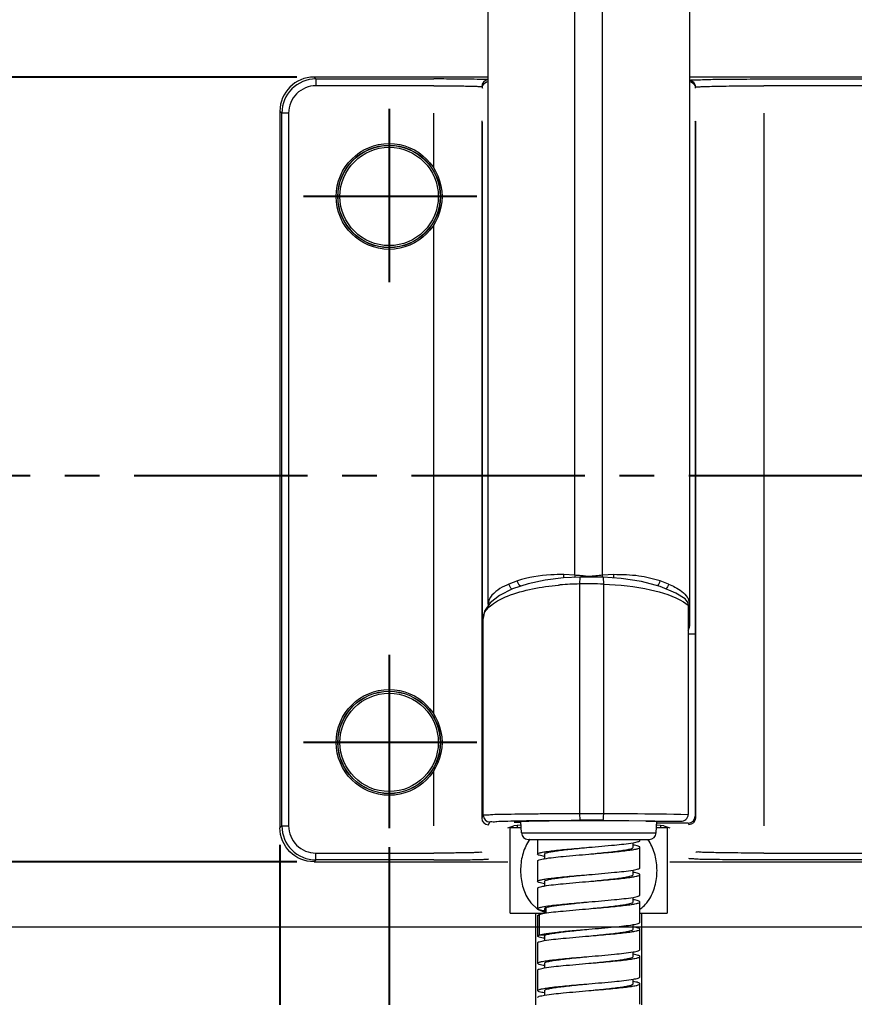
# Model space of a CAD drawing. Header units: millimetres. Extents: x 3895 to 4697, y -1269 to -217.
# Drawn here: x 4124.71 to 4155.29, y -867.34 to -831.51 of the extents above; entities that cross this region are included whole.
import ezdxf

# ---------------------------------------------------------------- set-up
doc = ezdxf.new("R2010")
doc.units = ezdxf.units.MM
doc.header["$LTSCALE"] = 0.1
doc.linetypes.add('CENTERX2', pattern=[101.6, 63.5, -12.7, 12.7, -12.7])
doc.layers.get('0').update_dxf_attribs({"lineweight": 15})
doc.layers.add('CENTER', color=1, linetype='CENTERX2')
doc.layers.add('DIM', color=3, linetype='Continuous', lineweight=13)
doc.styles.get("Standard").update_dxf_attribs({"font": 'arial.ttf'})
doc.dimstyles.new('ISO-25', dxfattribs={"dimtxt": 2.5, "dimasz": 2.5, "dimexe": 1.25, "dimexo": 0.625, "dimtad": 1, "dimlfac": 5, "dimtxsty": 'Standard', "dimcen": 2.5, "dimadec": 0, "dimazin": 0, "dimtfac": 1, "dimtmove": 0, "dimatfit": 3, "dimfxl": 1, "dimarcsym": 0})

# ---------------------------------------------------------------- blocks, each defined once
blk = doc.blocks.new('*D107')
at = {"layer": 'Defpoints', "color": 0, "transparency": 16777216}
for p in [(4112.391, -833.619), (4135.497, -833.619), (4135.497, -862.369)]:
    blk.add_point(p, dxfattribs=at)
at = {"layer": 'DIM', "color": 0, "lineweight": -2, "transparency": 16777216}
for p, q in [((4134.872, -833.619), (4111.141, -833.619)), ((4112.391, -858.369), (4112.391, -837.619)), ((4134.872, -862.369), (4111.141, -862.369))]:
    blk.add_line(p, q, dxfattribs=at)
at = {"layer": 'DIM', "color": 0, "transparency": 16777216}
for points in [[(4111.724, -837.619), (4113.058, -837.619), (4112.391, -833.619)], [(4111.724, -858.369), (4113.058, -858.369), (4112.391, -862.369)]]:
    blk.add_solid(points, dxfattribs=at)
at = {"layer": 'DIM', "color": 0, "transparency": 16777216, "insert": (4109.724, -846.999), "char_height": 4, "attachment_point": 5, "rotation": 90}
blk.add_mtext('115', dxfattribs=at)
blk = doc.blocks.new('*D108')
at = {"layer": 'Defpoints', "color": 0, "transparency": 16777216}
for p in [(4134.248, -861.119), (4207.248, -861.119), (4207.248, -942.819)]:
    blk.add_point(p, dxfattribs=at)
at = {"layer": 'DIM', "color": 0, "lineweight": -2, "transparency": 16777216}
for p, q in [((4134.248, -861.744), (4134.248, -944.069)), ((4207.248, -861.744), (4207.248, -944.069)), ((4138.248, -942.819), (4203.248, -942.819))]:
    blk.add_line(p, q, dxfattribs=at)
at = {"layer": 'DIM', "color": 0, "transparency": 16777216}
for points in [[(4138.248, -942.153), (4138.248, -943.486), (4134.248, -942.819)], [(4203.248, -942.153), (4203.248, -943.486), (4207.248, -942.819)]]:
    blk.add_solid(points, dxfattribs=at)
at = {"layer": 'DIM', "color": 0, "transparency": 16777216, "insert": (4170.707, -940.152), "char_height": 4, "attachment_point": 5}
blk.add_mtext('292', dxfattribs=at)
blk = doc.blocks.new('*D109')
at = {"layer": 'Defpoints', "color": 0, "transparency": 16777216}
for p in [(4138.248, -861.208), (4203.248, -861.208), (4203.248, -932.301)]:
    blk.add_point(p, dxfattribs=at)
at = {"layer": 'DIM', "color": 0, "lineweight": -2, "transparency": 16777216}
for p, q in [((4138.248, -861.833), (4138.248, -933.551)), ((4203.248, -861.833), (4203.248, -933.551)), ((4142.248, -932.301), (4199.248, -932.301))]:
    blk.add_line(p, q, dxfattribs=at)
at = {"layer": 'DIM', "color": 0, "transparency": 16777216}
for points in [[(4142.248, -931.634), (4142.248, -932.968), (4138.248, -932.301)], [(4199.248, -931.634), (4199.248, -932.968), (4203.248, -932.301)]]:
    blk.add_solid(points, dxfattribs=at)
at = {"layer": 'DIM', "color": 0, "transparency": 16777216, "insert": (4171.177, -929.634), "char_height": 4, "attachment_point": 5}
blk.add_mtext('260', dxfattribs=at)

msp = doc.modelspace()

# ---------------------------------------------------------------- linework, layer by layer
at = {"color": 7, "linetype": 'Continuous'}
for p, q in [((4141.8726, -852.9301), (4141.8726, -827.6856)), ((4145.0514, -851.8699), (4145.0514, -827.6856)), ((4146.0679, -851.8699), (4146.0679, -827.6856)), ((4149.2476, -827.6856), (4149.2478, -853.4199)), ((4141.8729, -833.619), (4135.4973, -833.619)), ((4135.5672, -833.6889), (4135.4974, -833.619)), ((4205.9977, -833.619), (4149.2478, -833.619)), ((4135.5672, -833.6889), (4135.5672, -833.9389)), ((4135.5672, -833.6889), (4139.8879, -833.6889)), ((4139.8877, -833.9388), (4135.5673, -833.9389)), ((4141.6377, -833.9734), (4141.6635, -834.0252)), ((4151.9756, -833.6889), (4205.9279, -833.6889)), ((4205.9279, -833.9389), (4151.976, -833.9388)), ((4134.2475, -834.8688), (4134.2475, -861.1191)), ((4134.2476, -834.8688), (4134.3175, -834.9387)), ((4134.3174, -861.0493), (4134.3174, -834.9387)), ((4134.5674, -834.9387), (4134.3175, -834.9387)), ((4134.5674, -834.9387), (4134.5674, -861.0493)), ((4139.8877, -836.9626), (4139.8877, -834.9389)), ((4151.9758, -834.9389), (4151.9758, -861.0491)), ((4141.6377, -835.2234), (4141.6377, -860.7645)), ((4141.6635, -854.5709), (4141.6635, -835.2752)), ((4149.4565, -835.2752), (4149.4759, -835.2364)), ((4149.4565, -835.2752), (4149.4565, -854.304)), ((4149.4759, -860.7515), (4149.4759, -835.2364)), ((4139.8877, -856.9626), (4139.8877, -839.0253)), ((4145.0514, -851.8699), (4144.6434, -851.8485)), ((4144.6466, -851.9702), (4144.6462, -851.8564)), ((4146.4759, -851.8485), (4146.0679, -851.8699)), ((4146.4726, -851.9721), (4146.4731, -851.8564)), ((4142.9456, -852.0778), (4142.6371, -852.1922)), ((4145.2271, -851.9393), (4145.2177, -852.1892)), ((4145.2177, -852.1892), (4145.2177, -860.5985)), ((4146.0813, -851.9445), (4146.096, -852.1944)), ((4146.0961, -852.1944), (4146.0961, -860.5988)), ((4148.4825, -852.1922), (4148.1739, -852.0778)), ((4149.0341, -852.8493), (4149.2022, -852.9672)), ((4149.1962, -852.7273), (4149.2476, -852.9302)), ((4149.2022, -852.9672), (4149.2022, -860.6359)), ((4149.2476, -852.9302), (4149.229, -853.019)), ((4141.6979, -853.3798), (4141.7186, -853.3045)), ((4141.6635, -854.5709), (4141.6905, -853.4428)), ((4141.6904, -853.4498), (4141.6905, -853.4438)), ((4141.6904, -860.659), (4141.6904, -853.4498)), ((4149.2335, -853.5486), (4149.203, -853.6212)), ((4149.2144, -853.5632), (4149.2455, -853.4556)), ((4149.2477, -853.4557), (4149.2335, -853.5486)), ((4149.2478, -853.4199), (4149.2479, -853.7408)), ((4149.45, -854.0307), (4149.2022, -854.0307)), ((4149.2062, -853.8706), (4149.2479, -853.7411)), ((4149.45, -854.0307), (4149.45, -860.6997)), ((4141.6635, -854.5709), (4141.6636, -854.564)), ((4139.8877, -861.0491), (4139.8877, -859.0254)), ((4141.6904, -860.659), (4141.6377, -860.7645)), ((4145.2177, -860.5985), (4146.0961, -860.5988)), ((4145.2177, -860.5985), (4145.2325, -860.8485)), ((4147.6436, -860.8842), (4145.56, -860.8674)), ((4146.0729, -860.8488), (4148.9311, -860.8842)), ((4149.4759, -860.7515), (4149.45, -860.6997)), ((4134.3175, -861.0493), (4134.2476, -861.1192)), ((4134.3175, -861.0493), (4134.5674, -861.0493)), ((4141.8877, -861.0145), (4141.9404, -860.909)), ((4142.5966, -861.119), (4142.8138, -861.0466)), ((4142.685, -864.244), (4142.685, -861.119)), ((4143.0819, -861.119), (4142.685, -861.119)), ((4143.0606, -861.0291), (4142.8138, -861.0466)), ((4142.8273, -860.9152), (4143.064, -860.9345)), ((4142.8378, -860.9109), (4142.8277, -860.9152)), ((4142.935, -861.035), (4142.935, -861.119)), ((4143.0919, -861.3103), (4143.0702, -860.8961)), ((4147.6436, -860.8842), (4148.9311, -860.8842)), ((4148.0282, -861.3103), (4148.0505, -860.8842)), ((4148.435, -861.119), (4148.0382, -861.119)), ((4149.2, -860.9497), (4148.0471, -860.9497)), ((4148.3063, -861.0466), (4148.0591, -861.0291)), ((4148.185, -861.0351), (4148.185, -861.119)), ((4148.3063, -861.0466), (4148.5234, -861.119)), ((4148.435, -861.119), (4148.435, -864.244)), ((4149.2, -860.9497), (4149.2259, -861.0015)), ((4143.0919, -861.3103), (4148.0282, -861.3103)), ((4143.3416, -861.5472), (4147.7785, -861.5472)), ((4143.6851, -861.5472), (4143.6851, -862.0875)), ((4147.435, -861.5876), (4147.435, -861.5472)), ((4147.185, -861.8375), (4147.185, -861.6697)), ((4147.4349, -862.5875), (4147.4349, -861.8375)), ((4135.5673, -862.2991), (4135.4974, -862.369)), ((4135.5673, -862.0491), (4139.8877, -862.0491)), ((4135.5673, -862.2991), (4135.5673, -862.0491)), ((4139.8879, -862.2991), (4135.5673, -862.2991)), ((4143.9351, -862.0876), (4143.9351, -862.2555)), ((4205.9278, -862.2991), (4151.9756, -862.2991)), ((4151.976, -862.0491), (4205.9278, -862.0491)), ((4135.4973, -862.369), (4142.5966, -862.369)), ((4143.6851, -862.3376), (4143.6851, -863.0876)), ((4148.5234, -862.369), (4205.9977, -862.369)), ((4147.185, -862.8376), (4147.185, -862.6701)), ((4147.435, -863.5876), (4147.435, -862.8376)), ((4143.685, -863.3375), (4143.685, -864.0875)), ((4143.935, -863.0875), (4143.935, -863.2556)), ((4143.3266, -863.7096), (4143.437, -863.8697)), ((4147.185, -863.8375), (4147.185, -863.6707)), ((4147.6831, -863.8697), (4147.7935, -863.7096)), ((4143.437, -863.8697), (4143.6774, -864.0976)), ((4143.9351, -864.0876), (4143.9871, -864.0472)), ((4143.9351, -864.0876), (4143.9351, -864.2556)), ((4143.9871, -864.0472), (4143.9871, -864.2468)), ((4147.435, -864.5875), (4147.435, -863.8375)), ((4142.685, -864.244), (4143.9351, -864.244)), ((4143.6225, -868.369), (4143.6225, -864.244)), ((4143.6851, -864.3376), (4143.7451, -864.2972)), ((4143.6851, -864.3376), (4143.6851, -865.0876)), ((4143.7111, -864.1198), (4143.9349, -864.2189)), ((4143.7451, -864.2972), (4143.9283, -864.2556)), ((4143.7451, -864.2972), (4143.7451, -865.0472)), ((4147.435, -864.244), (4148.435, -864.244)), ((4147.4975, -868.369), (4147.4975, -864.244)), ((4147.185, -864.8375), (4147.185, -864.6701)), ((4143.685, -865.0876), (4143.7451, -865.0472)), ((4143.7451, -865.0472), (4143.9916, -865.0472)), ((4143.9351, -865.0875), (4143.9351, -865.2554)), ((4147.435, -865.5875), (4147.435, -864.8375)), ((4143.6851, -865.3375), (4143.6851, -866.0875)), ((4147.1849, -865.8376), (4147.1849, -865.6698)), ((4147.4349, -866.5876), (4147.4349, -865.8376)), ((4143.9351, -866.0876), (4143.9351, -866.2551)), ((4143.6851, -866.3376), (4143.6851, -867.0876)), ((4147.185, -866.8376), (4147.185, -866.6696)), ((4147.435, -867.5876), (4147.435, -866.8376)), ((4143.9351, -867.0875), (4143.9351, -867.2547))]:
    msp.add_line(p, q, dxfattribs=at)
for points in [[(4145.2271, -851.9393), (4144.6372, -851.9701), (4143.9644, -852.0524), (4143.336, -852.1841), (4142.7642, -852.3692), (4142.2848, -852.6069), (4141.9428, -852.8813), (4141.744, -853.1862), (4141.6905, -853.4429)], [(4149.0855, -852.7368), (4148.7501, -852.5209), (4148.1693, -852.2791), (4147.4911, -852.103), (4146.7494, -851.9907), (4146.0813, -851.9445)], [(4149.2022, -853.8814), (4149.2177, -853.8613), (4149.2459, -853.7724), (4149.2479, -853.7411)]]:
    msp.add_lwpolyline(points, dxfattribs=at)
for centre, radius in [((4138.2475, -837.994), 1.9375), ((4138.2475, -837.994), 1.8767), ((4138.2475, -837.994), 1.8719), ((4138.2475, -837.994), 1.8007), ((4138.2475, -857.994), 1.9375), ((4138.2475, -857.994), 1.8767), ((4138.2475, -857.994), 1.8719), ((4138.2475, -857.994), 1.8007)]:
    msp.add_circle(centre, radius, dxfattribs=at)
for centre, radius, start, end in [((4135.5673, -834.9387), 1.2498, 90.00132, 179.99868), ((4135.5672, -834.9386), 0.9997, 89.99352, 180.00627), ((4141.8877, -833.9735), 0.25, 93.43151, 179.98649), ((4142.2934, -883.3504), 31.6011, 84.68043, 84.99318), ((4146.9475, -851.7967), 1.8975, 182.21054, 184.68629), ((4142.9734, -876.164), 24.3826, 84.30468, 84.70578), ((4143.4608, -871.1971), 19.3919, 83.78662, 84.28145), ((4148.1477, -875.9692), 24.1889, 94.93251, 96.14212), ((4143.9704, -851.7858), 2.0991, 355.46651, 356.9471), ((4143.5624, -851.7627), 2.5078, 356.91577, 357.54968), ((4145.3835, -862.2701), 10.0812, 94.94283, 95.3059), ((4145.4289, -862.8512), 10.664, 91.13499, 94.91714), ((4145.5601, -868.7004), 16.5147, 88.14016, 91.18797), ((4145.5601, -867.3004), 15.3647, 88.0559, 91.24178), ((4147.1756, -880.2535), 28.3807, 93.59996, 93.91922), ((4146.4147, -868.0881), 16.1915, 93.02701, 93.61567), ((4147.613, -871.9035), 20.0895, 95.86638, 96.3426), ((4144.5259, -871.662), 19.7699, 86.00599, 87.00282), ((4144.627, -862.0345), 10.1582, 83.72724, 84.73223), ((4142.0938, -852.93), 0.2212, 180.07341, 191.78259), ((4148.6879, -852.9897), 0.572, 27.30123, 32.89739), ((4149.0183, -852.9273), 0.2298, 324.76131, 336.50133), ((4142.1303, -853.4613), 0.44, 169.32882, 178.49986), ((4148.8618, -853.3993), 0.3888, 331.3575, 335.07239), ((4148.9478, -853.4195), 0.2999, 353.0817, 359.9275), ((4141.8877, -860.7644), 0.25, 180.01403, 269.99249), ((4141.9404, -860.6589), 0.25, 180.01403, 269.99249), ((4145.5413, -1006.3001), 145.4327, 89.992601, 90.39102), ((4145.56, -1176.1447), 315.2963, 89.906786, 90.059551), ((4149.2259, -860.7515), 0.25, 270.00751, 359.98595), ((4135.5673, -861.0492), 1.2498, 180.00132, 269.99868), ((4135.5672, -861.0494), 0.9997, 179.99299, 270.00566), ((4143.3415, -861.2972), 0.25, 183, 269.99998), ((4144.5448, -862.3732), 1.4148, 144.25984, 144.56091), ((4146.5752, -862.3732), 1.4148, 35.43991, 35.73801), ((4147.7785, -861.2972), 0.25, 270.00002, 357), ((4144.2115, -863.323), 0.941, 235.4796, 237.87274)]:
    msp.add_arc(centre, radius, start, end, dxfattribs=at)
for centre, major_axis, ratio, start_param, end_param in [((4135.4977, -834.8692), (0.8842, -0.8842), 0.9996955, 2.3563342, 3.9268511), ((4149.2, -860.6996), (0.1118, -0.2237), 0.9998096, -0.463541, 1.107103)]:
    msp.add_ellipse(centre, major_axis=major_axis, ratio=ratio, start_param=start_param, end_param=end_param, dxfattribs=at)
at = {"color": 7, "linetype": 'Continuous', "extrusion": (0, 0, -1)}
msp.add_ellipse((4135.4977, -861.1188), major_axis=(0.8842, 0.8842), ratio=0.9996955, start_param=2.3563311, end_param=3.9268542, dxfattribs=at)
at = {"color": 7, "linetype": 'Continuous'}
for points, knots in [([(4139.8877, -833.9388), (4140.1098, -833.9388), (4140.5197, -833.9413), (4141.0058, -833.9441), (4141.3169, -833.9556), (4141.4852, -833.9533), (4141.571, -833.9733), (4141.6327, -833.9622), (4141.6377, -833.9734)], [0, 0, 0, 0, 0.3805192, 0.7036916, 0.8280553, 0.9209723, 0.9789603, 1, 1, 1, 1]), ([(4141.8839, -833.7216), (4141.8241, -833.7049), (4141.6111, -833.715), (4141.1946, -833.6912), (4140.5896, -833.6923), (4140.1335, -833.6889), (4139.8879, -833.6889)], [0, 0, 0, 0, 0.0933283, 0.3139717, 0.6310129, 1, 1, 1, 1]), ([(4141.6635, -834.0252), (4141.6635, -833.9934), (4141.6835, -833.8791), (4141.7913, -833.79), (4141.8721, -833.7759)], [0, 0, 0, 0, 0.2795739, 1, 1, 1, 1]), ([(4149.2336, -833.7333), (4149.3197, -833.7133), (4149.6141, -833.7211), (4150.1904, -833.6938), (4151.0176, -833.6928), (4151.6407, -833.6889), (4151.9756, -833.6889)], [0, 0, 0, 0, 0.0966727, 0.3180823, 0.6337115, 1, 1, 1, 1]), ([(4149.2486, -833.7759), (4149.3292, -833.7903), (4149.4367, -833.8793), (4149.4565, -833.9934), (4149.4565, -834.0252)], [0, 0, 0, 0, 0.7205233, 1, 1, 1, 1]), ([(4149.4759, -833.9864), (4149.4832, -833.9705), (4149.5709, -833.9868), (4149.6939, -833.9584), (4149.9342, -833.9622), (4150.2368, -833.9507), (4150.6116, -833.9467), (4151.1976, -833.9401), (4151.6587, -833.9388), (4151.976, -833.9388)], [0, 0, 0, 0, 0.0210054, 0.0789827, 0.1719093, 0.296279, 0.4473908, 0.6194819, 1, 1, 1, 1]), ([(4144.6434, -851.8485), (4144.4862, -851.8448), (4143.9139, -851.8536), (4143.3398, -851.947), (4142.9456, -852.0778)], [0, 0, 0, 0, 0.2746845, 1, 1, 1, 1]), ([(4148.1739, -852.0778), (4147.9192, -851.9995), (4147.3587, -851.8632), (4146.7826, -851.8494), (4146.4759, -851.8485)], [0, 0, 0, 0, 0.4649398, 1, 1, 1, 1]), ([(4141.7186, -853.3045), (4141.7706, -853.1618), (4142.0449, -852.8777), (4142.9545, -852.4393), (4143.8174, -852.291), (4144.4512, -852.2321)], [0, 0, 0, 0, 0.1505804, 0.3687048, 1, 1, 1, 1]), ([(4142.6371, -852.1922), (4142.524, -852.241), (4142.2094, -852.389), (4141.8726, -852.6909), (4141.8726, -852.9301)], [0, 0, 0, 0, 0.3400823, 1, 1, 1, 1]), ([(4146.0961, -852.1944), (4146.6753, -852.2128), (4147.6795, -852.3229), (4148.6679, -852.6229), (4149.0341, -852.8493)], [0, 0, 0, 0, 0.5737357, 1, 1, 1, 1]), ([(4148.4825, -852.1922), (4148.562, -852.2267), (4148.8143, -852.3472), (4149.0623, -852.5148), (4149.1682, -852.679)], [0, 0, 0, 0, 0.3071881, 1, 1, 1, 1]), ([(4141.6904, -860.659), (4141.7019, -860.6375), (4141.8212, -860.6621), (4141.9949, -860.623), (4142.3288, -860.6299), (4142.7525, -860.6146), (4143.2786, -860.6098), (4144.1095, -860.601), (4144.765, -860.599), (4145.2177, -860.5985)], [0, 0, 0, 0, 0.0206705, 0.0778345, 0.1696132, 0.2928006, 0.4430829, 0.6151541, 1, 1, 1, 1]), ([(4141.9404, -860.909), (4141.9505, -860.8886), (4142.0631, -860.9106), (4142.2241, -860.8739), (4142.5363, -860.8794), (4142.9315, -860.8647), (4143.4226, -860.8597), (4144.198, -860.851), (4144.8098, -860.849), (4145.2323, -860.8485)], [0, 0, 0, 0, 0.0206991, 0.0778669, 0.169645, 0.2928284, 0.4431032, 0.6151643, 1, 1, 1, 1]), ([(4144.5488, -860.8708), (4144.1545, -860.8735), (4143.6393, -860.8739), (4143.0705, -860.8978), (4142.893, -860.9), (4142.8378, -860.9109)], [0, 0, 0, 0, 0.6910527, 0.9014337, 1, 1, 1, 1]), ([(4146.0961, -860.5988), (4146.096, -860.6572), (4146.0776, -860.7192), (4146.0979, -860.8441), (4146.0728, -860.8488)], [0, 0, 0, 0, 0.6961783, 1, 1, 1, 1]), ([(4146.0961, -860.5988), (4146.4233, -860.5993), (4147.4587, -860.6046), (4148.4945, -860.6086), (4149.2022, -860.6359)], [0, 0, 0, 0, 0.3160557, 1, 1, 1, 1]), ([(4148.9311, -860.8842), (4148.9977, -860.8842), (4149.1367, -860.8388), (4149.2022, -860.7019), (4149.2022, -860.6359)], [0, 0, 0, 0, 0.5021626, 1, 1, 1, 1]), ([(4143.3921, -861.5528), (4143.2847, -861.7038), (4143.1253, -862.0527), (4143.039, -862.6184), (4143.0942, -863.1895), (4143.2309, -863.5491), (4143.3266, -863.7096)], [0, 0, 0, 0, 0.2459059, 0.49864, 0.7520118, 1, 1, 1, 1]), ([(4147.1907, -861.6697), (4147.252, -861.6592), (4147.3322, -861.643), (4147.4118, -861.6159), (4147.4351, -861.5962), (4147.4351, -861.5876)], [0, 0, 0, 0, 0.7089061, 0.901965, 1, 1, 1, 1]), ([(4147.7935, -863.7096), (4147.8892, -863.5491), (4148.0259, -863.1895), (4148.0811, -862.6184), (4147.9948, -862.0527), (4147.8354, -861.7038), (4147.7279, -861.5528)], [0, 0, 0, 0, 0.2479892, 0.5013603, 0.7540936, 1, 1, 1, 1]), ([(4143.685, -862.0875), (4143.6851, -862.0715), (4143.7477, -862.0436), (4143.8445, -862.02), (4144.0225, -861.9889), (4144.2505, -861.9598), (4144.532, -861.9292), (4144.9734, -861.8873), (4145.3209, -861.8579), (4145.56, -861.8376)], [0, 0, 0, 0, 0.0251419, 0.0836428, 0.1762429, 0.2999453, 0.450213, 0.6214114, 1, 1, 1, 1]), ([(4143.9351, -862.0876), (4143.9351, -862.0729), (4143.9867, -862.0435), (4144.0735, -862.0204), (4144.2266, -861.9889), (4144.4248, -861.9599), (4144.6686, -861.9293), (4145.0514, -861.8873), (4145.3527, -861.8579), (4145.56, -861.8376)], [0, 0, 0, 0, 0.0266543, 0.0855861, 0.1782192, 0.3017381, 0.4516799, 0.6224396, 1, 1, 1, 1]), ([(4145.56, -861.8376), (4145.8746, -861.8108), (4146.4188, -861.7634), (4146.9632, -861.7088), (4147.1907, -861.6697)], [0, 0, 0, 0, 0.5777356, 1, 1, 1, 1]), ([(4145.56, -862.0876), (4145.7674, -862.0672), (4146.0687, -862.0378), (4146.4515, -861.9959), (4146.6953, -861.9652), (4146.8935, -861.9362), (4147.0466, -861.9048), (4147.1334, -861.8816), (4147.1851, -861.8522), (4147.185, -861.8375)], [0, 0, 0, 0, 0.3775575, 0.5483136, 0.6982544, 0.8217682, 0.9144054, 0.9733392, 1, 1, 1, 1]), ([(4145.56, -862.0876), (4145.7993, -862.0672), (4146.1469, -862.0378), (4146.5885, -861.9959), (4146.87, -861.9652), (4147.0979, -861.9362), (4147.2759, -861.905), (4147.3726, -861.8816), (4147.435, -861.8534), (4147.4349, -861.8375)], [0, 0, 0, 0, 0.3787327, 0.5499812, 0.7002694, 0.8239795, 0.9165158, 0.9749784, 1, 1, 1, 1]), ([(4147.4349, -861.8375), (4147.4349, -861.8289), (4147.4118, -861.8092), (4147.3319, -861.7821), (4147.2517, -861.7659), (4147.1903, -861.7553)], [0, 0, 0, 0, 0.0978236, 0.2909464, 1, 1, 1, 1]), ([(4141.6377, -862.0145), (4141.6327, -862.0257), (4141.571, -862.0146), (4141.4852, -862.0346), (4141.3169, -862.0323), (4141.0058, -862.0439), (4140.5197, -862.0467), (4140.1098, -862.0491), (4139.8877, -862.0491)], [0, 0, 0, 0, 0.0210397, 0.0790277, 0.1719446, 0.2963083, 0.6194807, 1, 1, 1, 1]), ([(4139.8879, -862.2991), (4140.1417, -862.2991), (4140.5105, -862.2982), (4140.9793, -862.2933), (4141.279, -862.2906), (4141.5212, -862.2818), (4141.713, -862.2856), (4141.8122, -862.263), (4141.8813, -862.2769), (4141.8877, -862.2645)], [0, 0, 0, 0, 0.3805777, 0.5526588, 0.7037896, 0.8281652, 0.9210836, 0.9790449, 1, 1, 1, 1]), ([(4143.9306, -862.1699), (4143.8689, -862.1593), (4143.7884, -862.1431), (4143.7083, -862.1159), (4143.685, -862.0961), (4143.685, -862.0875)], [0, 0, 0, 0, 0.7094636, 0.9023256, 1, 1, 1, 1]), ([(4143.6851, -862.3376), (4143.6851, -862.329), (4143.7081, -862.3092), (4143.7878, -862.2822), (4143.8678, -862.266), (4143.9291, -862.2554)], [0, 0, 0, 0, 0.0977299, 0.2906359, 1, 1, 1, 1]), ([(4143.9291, -862.2554), (4144.1566, -862.2163), (4144.7011, -862.1618), (4145.2454, -862.1143), (4145.56, -862.0876)], [0, 0, 0, 0, 0.4222158, 1, 1, 1, 1]), ([(4151.9756, -862.2991), (4151.6266, -862.2991), (4151.1196, -862.2978), (4150.4749, -862.2912), (4150.0628, -862.2874), (4149.7297, -862.2753), (4149.4662, -862.2805), (4149.3296, -862.2495), (4149.2347, -862.2686), (4149.2259, -862.2515)], [0, 0, 0, 0, 0.3805601, 0.5526682, 0.7037948, 0.828172, 0.9210971, 0.9790539, 1, 1, 1, 1]), ([(4151.976, -862.0491), (4151.6587, -862.0491), (4151.1976, -862.0478), (4150.6116, -862.0413), (4150.2368, -862.0373), (4149.9342, -862.0258), (4149.6939, -862.0295), (4149.5709, -862.0011), (4149.4832, -862.0174), (4149.4759, -862.0015)], [0, 0, 0, 0, 0.3805181, 0.5526092, 0.7037209, 0.8280907, 0.9210173, 0.9789946, 1, 1, 1, 1]), ([(4147.1881, -862.6702), (4147.2502, -862.6595), (4147.3311, -862.6432), (4147.4116, -862.6161), (4147.435, -862.5962), (4147.435, -862.5875)], [0, 0, 0, 0, 0.7095059, 0.9025457, 1, 1, 1, 1]), ([(4143.6851, -863.0876), (4143.6851, -863.0717), (4143.7474, -863.0435), (4143.8442, -863.0202), (4144.0221, -862.9889), (4144.25, -862.9599), (4144.5316, -862.9293), (4144.9732, -862.8873), (4145.3208, -862.8579), (4145.56, -862.8376)], [0, 0, 0, 0, 0.0250076, 0.0834788, 0.1759958, 0.2997249, 0.4500037, 0.6212657, 1, 1, 1, 1]), ([(4143.9351, -863.0875), (4143.9351, -863.0728), (4143.9868, -863.0435), (4144.0737, -863.0203), (4144.2268, -862.9889), (4144.4249, -862.9599), (4144.6688, -862.9292), (4145.0515, -862.8873), (4145.3527, -862.8579), (4145.56, -862.8376)], [0, 0, 0, 0, 0.0266945, 0.0856607, 0.1783141, 0.3018321, 0.4517625, 0.6224994, 1, 1, 1, 1]), ([(4145.56, -862.8376), (4145.8739, -862.8109), (4146.4172, -862.7635), (4146.9608, -862.7091), (4147.1881, -862.6702)], [0, 0, 0, 0, 0.5772773, 1, 1, 1, 1]), ([(4145.56, -863.0876), (4145.7673, -863.0673), (4146.0685, -863.0378), (4146.4511, -862.9959), (4146.695, -862.9653), (4146.8931, -862.9363), (4147.0463, -862.9049), (4147.1333, -862.8816), (4147.185, -862.8524), (4147.185, -862.8376)], [0, 0, 0, 0, 0.3774213, 0.5481318, 0.6980553, 0.8215768, 0.9142568, 0.97326, 1, 1, 1, 1]), ([(4145.56, -863.0876), (4145.7992, -863.0673), (4146.1467, -863.0378), (4146.5881, -862.9959), (4146.8696, -862.9653), (4147.0975, -862.9362), (4147.2755, -862.9051), (4147.3724, -862.8816), (4147.4349, -862.8536), (4147.435, -862.8376)], [0, 0, 0, 0, 0.3785947, 0.5497925, 0.7000621, 0.8237684, 0.9163593, 0.9748689, 1, 1, 1, 1]), ([(4147.435, -862.8376), (4147.435, -862.8291), (4147.412, -862.8093), (4147.3325, -862.7822), (4147.2526, -862.7661), (4147.1913, -862.7555)], [0, 0, 0, 0, 0.0978193, 0.290699, 1, 1, 1, 1]), ([(4143.6851, -863.3375), (4143.685, -863.329), (4143.7082, -863.3093), (4143.7875, -863.2822), (4143.8673, -863.2661), (4143.9283, -863.2556)], [0, 0, 0, 0, 0.0980972, 0.2912683, 1, 1, 1, 1]), ([(4143.9335, -863.1704), (4143.8711, -863.1598), (4143.7897, -863.1434), (4143.7087, -863.1162), (4143.6851, -863.0963), (4143.6851, -863.0876)], [0, 0, 0, 0, 0.7092895, 0.9025882, 1, 1, 1, 1]), ([(4143.9283, -863.2556), (4144.1558, -863.2164), (4144.7006, -863.1618), (4145.2451, -863.1143), (4145.56, -863.0876)], [0, 0, 0, 0, 0.4220675, 1, 1, 1, 1]), ([(4145.56, -863.8376), (4145.873, -863.811), (4146.4153, -863.7637), (4146.9579, -863.7093), (4147.1851, -863.6707)], [0, 0, 0, 0, 0.5767299, 1, 1, 1, 1]), ([(4147.1851, -863.6707), (4147.2478, -863.66), (4147.3297, -863.6436), (4147.4111, -863.6163), (4147.435, -863.5964), (4147.435, -863.5876)], [0, 0, 0, 0, 0.709262, 0.9024892, 1, 1, 1, 1]), ([(4143.685, -864.0875), (4143.685, -864.0716), (4143.7477, -864.0436), (4143.8443, -864.02), (4144.0223, -863.989), (4144.2502, -863.9598), (4144.5318, -863.9293), (4144.9733, -863.8873), (4145.3208, -863.8579), (4145.56, -863.8376)], [0, 0, 0, 0, 0.025114, 0.0835342, 0.1761537, 0.299807, 0.45013, 0.6213212, 1, 1, 1, 1]), ([(4143.9334, -864.1704), (4143.871, -864.1598), (4143.7896, -864.1435), (4143.7087, -864.1161), (4143.685, -864.0962), (4143.685, -864.0875)], [0, 0, 0, 0, 0.7095482, 0.9023744, 1, 1, 1, 1]), ([(4143.9283, -864.2556), (4144.1557, -864.2164), (4144.7006, -864.1618), (4145.2451, -864.1143), (4145.56, -864.0876)], [0, 0, 0, 0, 0.4220397, 1, 1, 1, 1]), ([(4143.9871, -864.0472), (4144.0563, -864.0202), (4144.2511, -863.9851), (4144.6001, -863.9356), (4145.0533, -863.8874), (4145.3849, -863.8547), (4145.56, -863.8376)], [0, 0, 0, 0, 0.1401588, 0.3705098, 0.6675831, 1, 1, 1, 1]), ([(4145.56, -864.0876), (4145.7674, -864.0672), (4146.0688, -864.0378), (4146.4516, -863.9958), (4146.6955, -863.9652), (4146.8936, -863.9362), (4147.0467, -863.9047), (4147.1335, -863.8816), (4147.1851, -863.8522), (4147.185, -863.8375)], [0, 0, 0, 0, 0.3776046, 0.5483847, 0.6983315, 0.8218487, 0.9144615, 0.9733751, 1, 1, 1, 1]), ([(4145.56, -864.0876), (4145.7993, -864.0672), (4146.147, -864.0378), (4146.5886, -863.9958), (4146.8702, -863.9652), (4147.0981, -863.9361), (4147.276, -863.905), (4147.3727, -863.8816), (4147.435, -863.8534), (4147.435, -863.8375)], [0, 0, 0, 0, 0.3787757, 0.5500399, 0.7003423, 0.82403, 0.9165758, 0.9749648, 1, 1, 1, 1]), ([(4147.435, -863.8375), (4147.435, -863.8289), (4147.4118, -863.8093), (4147.3326, -863.7822), (4147.2529, -863.7661), (4147.1919, -863.7556)], [0, 0, 0, 0, 0.0981815, 0.291517, 1, 1, 1, 1]), ([(4147.435, -864.1029), (4147.4582, -864.0872), (4147.5497, -864.0194), (4147.6297, -863.9368), (4147.6831, -863.8697)], [0, 0, 0, 0, 0.2462978, 1, 1, 1, 1]), ([(4145.56, -864.8376), (4145.874, -864.8109), (4146.4173, -864.7635), (4146.961, -864.709), (4147.1883, -864.6701)], [0, 0, 0, 0, 0.5773545, 1, 1, 1, 1]), ([(4147.1883, -864.6701), (4147.2503, -864.6595), (4147.3313, -864.6433), (4147.4117, -864.616), (4147.4351, -864.5961), (4147.4351, -864.5875)], [0, 0, 0, 0, 0.7097275, 0.9023496, 1, 1, 1, 1]), ([(4147.435, -864.8375), (4147.435, -864.8289), (4147.4118, -864.8092), (4147.3324, -864.7822), (4147.2525, -864.766), (4147.1913, -864.7555)], [0, 0, 0, 0, 0.0980406, 0.2913778, 1, 1, 1, 1]), ([(4143.9309, -865.17), (4143.8692, -865.1594), (4143.7886, -865.1432), (4143.7085, -865.116), (4143.6851, -865.0963), (4143.685, -865.0876)], [0, 0, 0, 0, 0.7088922, 0.9021451, 1, 1, 1, 1]), ([(4143.7451, -865.0472), (4143.8256, -865.02), (4144.05, -864.9852), (4144.4527, -864.9355), (4144.9754, -864.8874), (4145.3579, -864.8547), (4145.56, -864.8376)], [0, 0, 0, 0, 0.1395208, 0.3698433, 0.6671877, 1, 1, 1, 1]), ([(4143.9293, -865.2554), (4144.1567, -865.2163), (4144.7012, -865.1617), (4145.2454, -865.1143), (4145.56, -865.0876)], [0, 0, 0, 0, 0.4222596, 1, 1, 1, 1]), ([(4143.9351, -865.0875), (4143.9351, -865.0727), (4143.9869, -865.0435), (4144.0738, -865.0203), (4144.227, -864.9889), (4144.4251, -864.9599), (4144.6689, -864.9292), (4145.0516, -864.8873), (4145.3528, -864.8579), (4145.56, -864.8376)], [0, 0, 0, 0, 0.0267311, 0.0857291, 0.1784047, 0.3019279, 0.4518549, 0.6225667, 1, 1, 1, 1]), ([(4145.56, -865.0876), (4145.7674, -865.0672), (4146.0687, -865.0378), (4146.4515, -864.9958), (4146.6954, -864.9652), (4146.8936, -864.9362), (4147.0467, -864.9047), (4147.1334, -864.8816), (4147.1851, -864.8522), (4147.185, -864.8375)], [0, 0, 0, 0, 0.3775834, 0.5483458, 0.6982921, 0.8218007, 0.9144329, 0.9733508, 1, 1, 1, 1]), ([(4145.56, -865.0876), (4145.7993, -865.0672), (4146.1469, -865.0378), (4146.5885, -864.9958), (4146.8701, -864.9652), (4147.098, -864.9362), (4147.2759, -864.905), (4147.3726, -864.8816), (4147.435, -864.8534), (4147.435, -864.8375)], [0, 0, 0, 0, 0.3787577, 0.5500048, 0.7003047, 0.8239947, 0.9165443, 0.9749596, 1, 1, 1, 1]), ([(4143.6851, -865.3375), (4143.6851, -865.3289), (4143.7083, -865.3092), (4143.788, -865.2822), (4143.868, -865.266), (4143.9293, -865.2554)], [0, 0, 0, 0, 0.0979296, 0.2913672, 1, 1, 1, 1]), ([(4143.6851, -866.0875), (4143.685, -866.0716), (4143.7477, -866.0435), (4143.8445, -866.02), (4144.0225, -865.9889), (4144.2504, -865.9598), (4144.5319, -865.9292), (4144.9734, -865.8873), (4145.3209, -865.8579), (4145.56, -865.8376)], [0, 0, 0, 0, 0.0251223, 0.0836152, 0.1762189, 0.2999092, 0.4501986, 0.621389, 1, 1, 1, 1]), ([(4143.9351, -866.0876), (4143.935, -866.0729), (4143.9866, -866.0435), (4144.0734, -866.0204), (4144.2265, -865.9889), (4144.4247, -865.9599), (4144.6685, -865.9293), (4145.0514, -865.8873), (4145.3527, -865.8579), (4145.56, -865.8376)], [0, 0, 0, 0, 0.0266373, 0.0855466, 0.1781701, 0.3016819, 0.4516299, 0.6224014, 1, 1, 1, 1]), ([(4145.56, -865.8376), (4145.8746, -865.8109), (4146.4186, -865.7634), (4146.963, -865.7089), (4147.1904, -865.6698)], [0, 0, 0, 0, 0.5776974, 1, 1, 1, 1]), ([(4145.56, -866.0876), (4145.7674, -866.0672), (4146.0686, -866.0378), (4146.4514, -865.9959), (4146.6952, -865.9652), (4146.8934, -865.9362), (4147.0465, -865.9048), (4147.1334, -865.8816), (4147.185, -865.8523), (4147.185, -865.8376)], [0, 0, 0, 0, 0.3775108, 0.5482545, 0.6981892, 0.8217084, 0.9143542, 0.9733141, 1, 1, 1, 1]), ([(4145.56, -866.0876), (4145.7992, -866.0672), (4146.1468, -866.0378), (4146.5883, -865.9959), (4146.8699, -865.9652), (4147.0978, -865.9362), (4147.2757, -865.905), (4147.3725, -865.8816), (4147.435, -865.8535), (4147.435, -865.8376)], [0, 0, 0, 0, 0.3786758, 0.5499218, 0.7001911, 0.8239107, 0.9164594, 0.9749313, 1, 1, 1, 1]), ([(4147.435, -865.8376), (4147.435, -865.8289), (4147.4117, -865.8091), (4147.3317, -865.782), (4147.2513, -865.7658), (4147.1897, -865.7552)], [0, 0, 0, 0, 0.0977382, 0.2908022, 1, 1, 1, 1]), ([(4147.1904, -865.6698), (4147.2519, -865.6592), (4147.3321, -865.6431), (4147.4119, -865.6159), (4147.435, -865.5961), (4147.435, -865.5875)], [0, 0, 0, 0, 0.709414, 0.9021736, 1, 1, 1, 1]), ([(4143.929, -866.1696), (4143.8677, -866.1591), (4143.7877, -866.143), (4143.7081, -866.1158), (4143.6851, -866.0961), (4143.6851, -866.0875)], [0, 0, 0, 0, 0.7095322, 0.902141, 1, 1, 1, 1]), ([(4143.931, -866.2551), (4144.1584, -866.2161), (4144.7023, -866.1616), (4145.2459, -866.1142), (4145.56, -866.0876)], [0, 0, 0, 0, 0.4225071, 1, 1, 1, 1]), ([(4143.6851, -866.3376), (4143.6851, -866.329), (4143.7084, -866.3092), (4143.7885, -866.2819), (4143.8692, -866.2657), (4143.931, -866.2551)], [0, 0, 0, 0, 0.097701, 0.2903458, 1, 1, 1, 1]), ([(4147.1917, -866.6695), (4147.2528, -866.659), (4147.3326, -866.6429), (4147.412, -866.6158), (4147.435, -866.5961), (4147.435, -866.5876)], [0, 0, 0, 0, 0.7090717, 0.9020235, 1, 1, 1, 1]), ([(4143.685, -867.0876), (4143.685, -867.0718), (4143.7474, -867.0435), (4143.8441, -867.0201), (4144.022, -866.989), (4144.2499, -866.9599), (4144.5315, -866.9293), (4144.9731, -866.8873), (4145.3208, -866.8579), (4145.56, -866.8376)], [0, 0, 0, 0, 0.0250312, 0.0834343, 0.1759761, 0.2996726, 0.4499684, 0.6212323, 1, 1, 1, 1]), ([(4143.9351, -867.0875), (4143.9352, -867.0727), (4143.9869, -867.0435), (4144.0738, -867.0203), (4144.2269, -866.9889), (4144.4251, -866.9599), (4144.6689, -866.9292), (4145.0516, -866.8873), (4145.3528, -866.8579), (4145.56, -866.8376)], [0, 0, 0, 0, 0.0267254, 0.0857305, 0.1783991, 0.3019234, 0.4518391, 0.6225591, 1, 1, 1, 1]), ([(4145.56, -866.8376), (4145.8749, -866.8108), (4146.4194, -866.7633), (4146.9642, -866.7087), (4147.1917, -866.6695)], [0, 0, 0, 0, 0.5779279, 1, 1, 1, 1]), ([(4145.56, -867.0876), (4145.7673, -867.0672), (4146.0685, -867.0378), (4146.4512, -866.9959), (4146.695, -866.9652), (4146.8932, -866.9362), (4147.0464, -866.9048), (4147.1333, -866.8816), (4147.185, -866.8523), (4147.185, -866.8376)], [0, 0, 0, 0, 0.3774497, 0.5481693, 0.6980969, 0.8216178, 0.9142899, 0.9732788, 1, 1, 1, 1]), ([(4145.56, -867.0876), (4145.7992, -867.0672), (4146.1467, -867.0379), (4146.5882, -866.9959), (4146.8697, -866.9653), (4147.0976, -866.9362), (4147.2756, -866.9052), (4147.3723, -866.8815), (4147.435, -866.8535), (4147.435, -866.8376)], [0, 0, 0, 0, 0.3786279, 0.5498068, 0.7001227, 0.8237831, 0.9164123, 0.9748636, 1, 1, 1, 1]), ([(4147.435, -866.8376), (4147.435, -866.8289), (4147.4116, -866.8091), (4147.3311, -866.7818), (4147.2502, -866.7656), (4147.1881, -866.755)], [0, 0, 0, 0, 0.097705, 0.2904255, 1, 1, 1, 1]), ([(4143.9283, -867.1695), (4143.8672, -867.159), (4143.7875, -867.1429), (4143.7082, -867.1159), (4143.685, -867.0962), (4143.685, -867.0876)], [0, 0, 0, 0, 0.7085482, 0.901882, 1, 1, 1, 1]), ([(4143.6851, -867.3375), (4143.6851, -867.3288), (4143.7088, -867.3089), (4143.7898, -867.2816), (4143.8712, -867.2653), (4143.9335, -867.2547)], [0, 0, 0, 0, 0.0976532, 0.2908307, 1, 1, 1, 1]), ([(4143.9335, -867.2547), (4144.1608, -867.2159), (4144.7039, -867.1615), (4145.2466, -867.1142), (4145.56, -867.0876)], [0, 0, 0, 0, 0.4229947, 1, 1, 1, 1])]:
    msp.add_open_spline(points, degree=3, knots=knots, dxfattribs=at)
for points in [[(4149.4759, -833.9864), (4149.4759, -833.8739), (4149.3601, -833.7476), (4149.2481, -833.7375)], [(4142.7447, -852.3807), (4142.689, -852.3345), (4142.6497, -852.2634), (4142.6371, -852.1922)], [(4143.0552, -852.2759), (4142.9972, -852.2276), (4142.9591, -852.152), (4142.9456, -852.0778)], [(4148.083, -852.2588), (4148.1303, -852.2107), (4148.1619, -852.1442), (4148.1739, -852.0778)], [(4148.4825, -852.1922), (4148.4707, -852.259), (4148.4356, -852.3252), (4148.3858, -852.3713)], [(4149.2022, -852.9672), (4149.2022, -852.8811), (4149.1526, -852.7907), (4149.0855, -852.7369)], [(4143.6774, -864.0976), (4143.6777, -864.0978), (4143.678, -864.098), (4143.6783, -864.0983)]]:
    msp.add_open_spline(points, degree=3, dxfattribs=at)
at = {"layer": 'CENTER'}
for p, q in [((4138.2475, -834.78), (4138.2475, -841.2079)), ((4141.4615, -837.994), (4135.0336, -837.994)), ((4118.7475, -848.2195), (4222.4975, -848.2195)), ((4138.2475, -854.78), (4138.2475, -861.2079)), ((4141.4615, -857.994), (4135.0336, -857.994))]:
    msp.add_line(p, q, dxfattribs=at)
at = {"layer": 'DIM'}
msp.add_line((4123.7475, -864.7513), (4217.4975, -864.7513), dxfattribs=at)

# ---------------------------------------------------------------- dimensions: what is measured, and where the dimension line sits
dim = msp.add_linear_dim(base=(4112.3911, -833.619), p1=(4135.4973, -862.369), p2=(4135.4974, -833.619), angle=90, dimstyle='ISO-25', override={"dimtxt": 4, "dimasz": 4, "dimlfac": 4, "dimfxl": 1.25}, dxfattribs=at)
dim.commit()
dim.dimension.update_dxf_attribs({"geometry": '*D107', "text_midpoint": (4112.3911, -846.9992), "dimtype": 160})
for base, p1, p2, picture, middle in [((4207.2475, -942.8192), (4134.2476, -861.1192), (4207.2475, -861.1192), '*D108', (4170.7068, -942.8192)), ((4203.2475, -932.301), (4138.2475, -861.2079), (4203.2475, -861.2079), '*D109', (4171.1769, -932.301))]:
    dim = msp.add_linear_dim(base=base, p1=p1, p2=p2, dimstyle='ISO-25', override={"dimtxt": 4, "dimasz": 4, "dimlfac": 4, "dimfxl": 1.25}, dxfattribs=at)
    dim.commit()
    dim.dimension.update_dxf_attribs({"geometry": picture, "text_midpoint": middle, "dimtype": 160})

doc.saveas('drawing.dxf')
